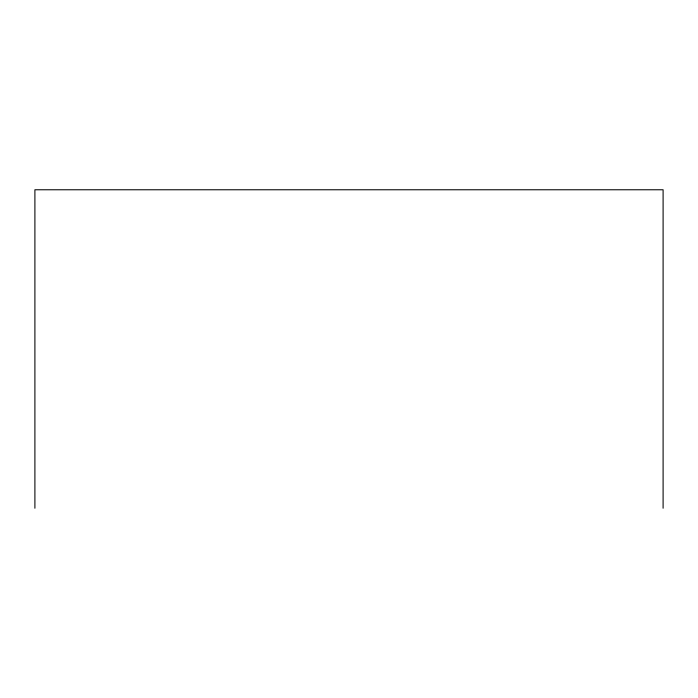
<?xml version="1.0" encoding="UTF-8"?>
<svg xmlns="http://www.w3.org/2000/svg" width="698" height="698" viewBox="0 0 698 698"><rect width="100%" height="100%" fill="white"/><g stroke="black" fill="none" stroke-linecap="round" stroke-linejoin="round"><path stroke-width="1.05" d="M663.1 508.231L663.1 189.769L34.9 189.769L34.9 508.231"/></g></svg>
